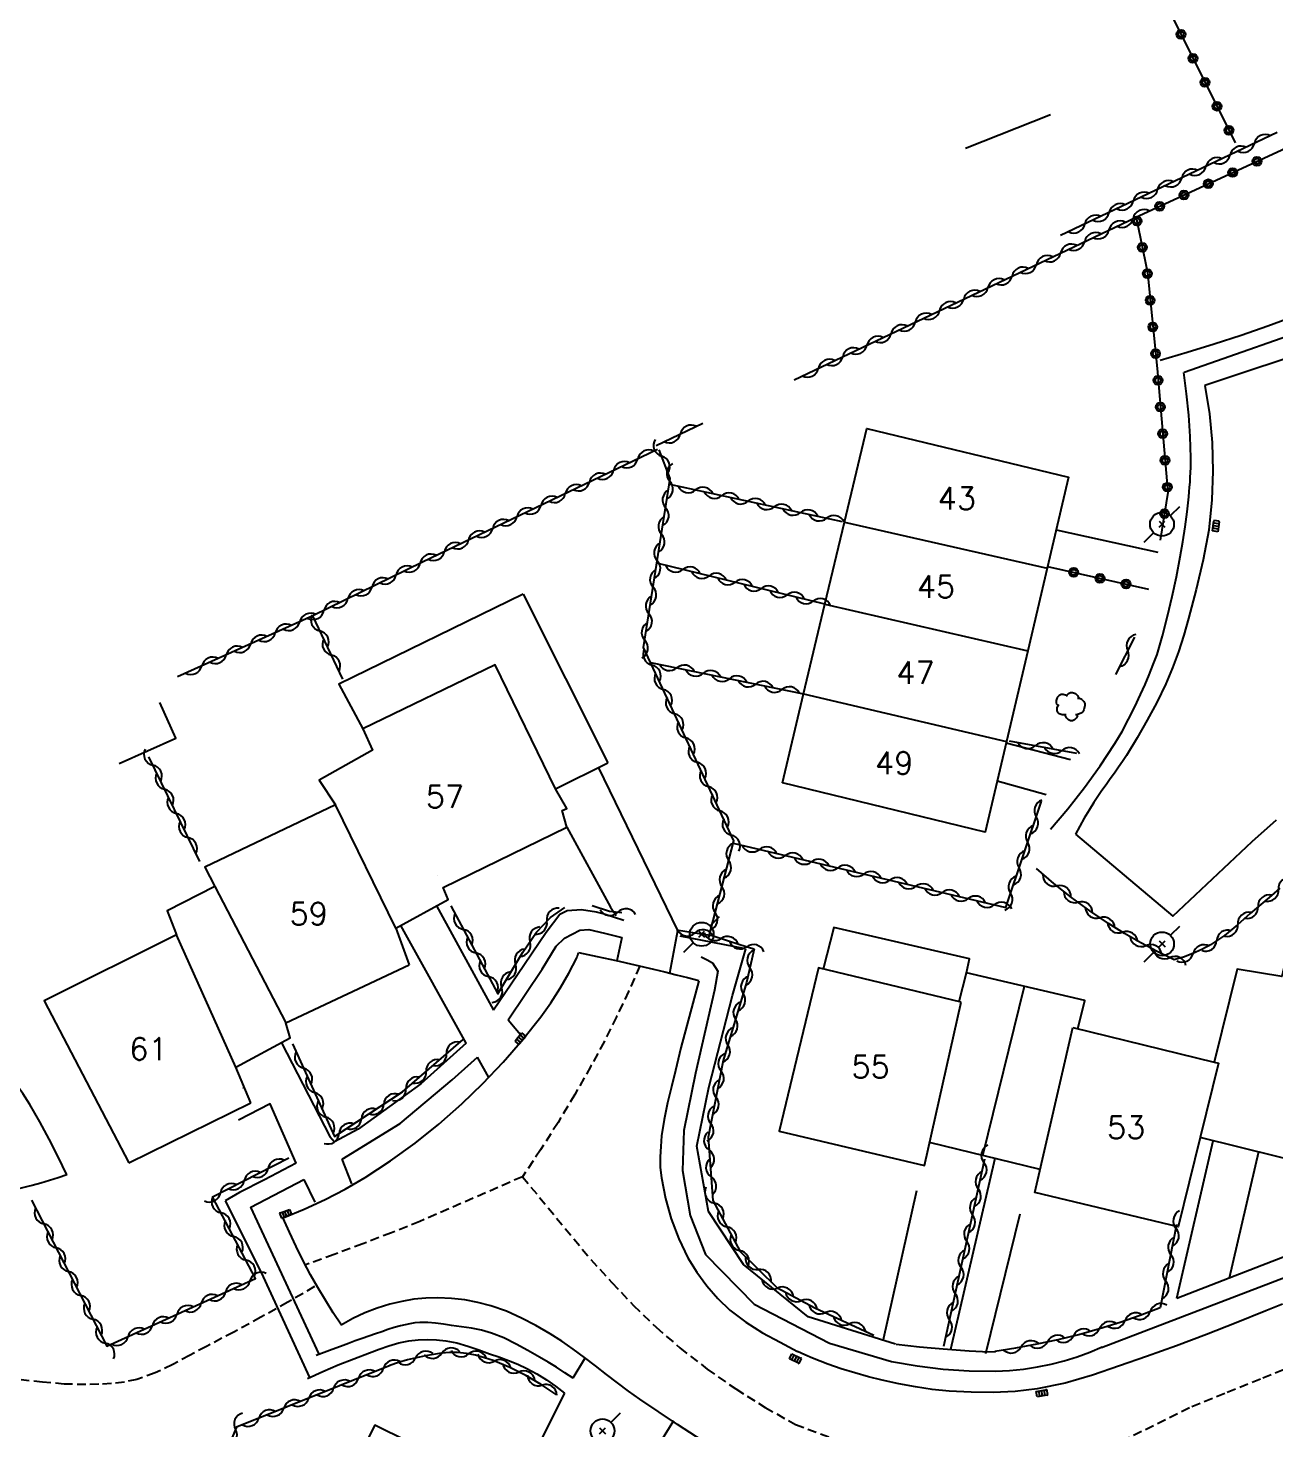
# Model space of a CAD drawing. Header units: millimetres. Extents: x 147000 to 148000, y 141000 to 142001.
# Drawn here: x 147169.8 to 147239.6, y 141734.8 to 141813.2 of the extents above; entities that cross this region are included whole.
import ezdxf
from ezdxf.enums import TextEntityAlignment as Align

# ---------------------------------------------------------------- set-up
doc = ezdxf.new("R2010")
doc.units = ezdxf.units.MM
doc.linetypes.add('DASHED', pattern=[0.75, 0.5, -0.25])
doc.layers.get('0').update_dxf_attribs({"linetype": 'CONTINUOUS'})
for name, color, linetype in [('W0001', 6, 'DASHED'), ('W0008', 7, 'CONTINUOUS'), ('W0014', 7, 'CONTINUOUS'), ('W0017', 7, 'CONTINUOUS'), ('W0070', 7, 'DASHED'), ('W0101', 7, 'CONTINUOUS'), ('W0104', 1, 'CONTINUOUS'), ('W0300', 7, 'CONTINUOUS'), ('W0310', 3, 'CONTINUOUS'), ('W0323', 7, 'CONTINUOUS'), ('W0401', 7, 'CONTINUOUS'), ('W0473', 7, 'CONTINUOUS'), ('W0991', 7, 'CONTINUOUS'), ('W1102', 7, 'CONTINUOUS')]:
    doc.layers.add(name, color=color, linetype=linetype)
doc.styles.get("Standard").update_dxf_attribs({"font": 'romans.shx', "width": 0.85})

# ---------------------------------------------------------------- blocks, each defined once
blk = doc.blocks.new('T401')
for p, q in [((-0.3, 0.3), (0, 0.3)), ((-0.3, -0.25), (-0.3, 0.3)), ((-0.3, 0.15), (0, 0.15)), ((-0.3, 0), (0, 0)), ((0, 0.3), (0, -0.25)), ((-0.3, -0.15), (0, -0.15)), ((-0.3, -0.25), (-0.3, -0.3)), ((-0.3, -0.3), (0, -0.3)), ((0, -0.3), (0, -0.25))]:
    blk.add_line(p, q)
blk = doc.blocks.new('T473')
for p, q in [((0.500001, 0.500001), (1.000002, 1.000002)), ((-0.166667, 0.166667), (0.166667, -0.166667)), ((-0.166667, -0.166667), (0.166667, 0.166667)), ((-1.000002, -1.000002), (-0.500001, -0.500001))]:
    blk.add_line(p, q)
blk.add_ellipse((0, 0), major_axis=(0.471405, 0.471405), ratio=1, start_param=5.497787144, end_param=11.780972451)
blk = doc.blocks.new('T300')
for p, q in [((-0.171, 0.743), (-0.057, 0.8)), ((-0.057, 0.8), (0.057, 0.8)), ((0.057, 0.8), (0.229, 0.743)), ((-0.8, 0.514), (-0.857, 0.343)), ((-0.857, 0.343), (-0.857, 0.171)), ((-0.857, 0.171), (-0.743, 0.057)), ((-0.686, 0.629), (-0.8, 0.514)), ((-0.8, -0.057), (-0.743, 0.057)), ((-0.743, 0.057), (-0.686, 0.114)), ((-0.571, 0.686), (-0.686, 0.629)), ((-0.457, 0.686), (-0.571, 0.686)), ((-0.286, 0.629), (-0.457, 0.686)), ((-0.286, 0.629), (-0.171, 0.743)), ((-0.229, 0.571), (-0.286, 0.629)), ((0.229, 0.743), (0.343, 0.629)), ((0.343, 0.629), (0.4, 0.514)), ((0.457, 0.457), (0.343, 0.457)), ((0.4, 0.514), (0.4, 0.457)), ((0.571, 0.4), (0.457, 0.457)), ((0.571, 0.4), (0.686, 0.286)), ((0.686, 0.286), (0.743, 0.171)), ((0.743, 0.057), (0.686, -0.171)), ((0.743, 0.171), (0.743, 0.057)), ((-0.8, -0.171), (-0.8, -0.057)), ((-0.8, -0.229), (-0.8, -0.171)), ((-0.743, -0.343), (-0.8, -0.229)), ((-0.686, -0.4), (-0.743, -0.343)), ((-0.514, -0.457), (-0.686, -0.4)), ((-0.4, -0.457), (-0.514, -0.457)), ((-0.4, -0.457), (-0.343, -0.457)), ((-0.343, -0.457), (-0.343, -0.4)), ((-0.343, -0.514), (-0.343, -0.457)), ((-0.286, -0.629), (-0.343, -0.514)), ((-0.171, -0.743), (-0.286, -0.629)), ((-0.057, -0.8), (-0.171, -0.743)), ((0.171, -0.743), (0.057, -0.8)), ((0.229, -0.686), (0.171, -0.743)), ((0.286, -0.457), (0.229, -0.457)), ((0.286, -0.629), (0.229, -0.686)), ((0.457, -0.4), (0.286, -0.457)), ((0.343, -0.514), (0.286, -0.629)), ((0.343, -0.514), (0.343, -0.457)), ((0.571, -0.343), (0.457, -0.4)), ((0.629, -0.286), (0.571, -0.343)), ((0.686, -0.171), (0.629, -0.286)), ((0.057, -0.8), (-0.057, -0.8))]:
    blk.add_line(p, q)
blk = doc.blocks.new('t310o')
at = {"color": 0, "linetype": 'Continuous'}
for centre, start, end in [((-0.5, 0.375), 216.8699, 323.1304), ((0.5, -0.375), 36.8699, 143.1303)]:
    blk.add_arc(centre, 0.625, start, end, dxfattribs=at)
blk = doc.blocks.new('t323o')
at = {"color": 0, "linetype": 'Continuous'}
for radius in [0.25, 0.15]:
    blk.add_circle((0, 0), radius, dxfattribs=at)

msp = doc.modelspace()

# ---------------------------------------------------------------- linework, layer by layer
at = {"layer": 'W0001'}
for points in [[(147204.025, 141760.747), (147203.394, 141759.319), (147202.728, 141757.907), (147202.026, 141756.512), (147201.289, 141755.135), (147200.391, 141753.554), (147199.453, 141751.996), (147198.477, 141750.463), (147197.462, 141748.954)], [(147277.454, 141756.353), (147264.219, 141748.509), (147260.879, 141746.88), (147257.485, 141745.368), (147254.066, 141743.919), (147250.647, 141742.475), (147248.674, 141741.645), (147246.694, 141740.829), (147244.71, 141740.025), (147242.723, 141739.228), (147240.735, 141738.433), (147238.748, 141737.637), (147236.763, 141736.835), (147234.782, 141736.023), (147224.225, 141730.804)], [(147197.462, 141748.954), (147191.718, 141746.457), (147190.13, 141745.821), (147188.534, 141745.202), (147186.931, 141744.603), (147185.322, 141744.022)], [(147197.462, 141748.954), (147201.283, 141744.33), (147202.466, 141743.032), (147203.679, 141741.76), (147204.941, 141740.534), (147206.271, 141739.38), (147207.805, 141738.192), (147209.396, 141737.081), (147211.04, 141736.049), (147212.732, 141735.099), (147212.731, 141735.1), (147224.225, 141730.804)]]:
    msp.add_lwpolyline(points, dxfattribs=at)
at = {"layer": 'W0008'}
for points in [[(147242.311, 141795.443), (147235.641, 141793.225)], [(147235.641, 141793.225), (147235.895, 141791.636), (147236.047, 141790.035), (147236.095, 141788.427), (147236.039, 141786.819), (147235.854, 141785.131), (147235.545, 141783.463), (147235.155, 141781.816), (147234.724, 141780.183), (147234.456, 141779.252), (147234.158, 141778.331), (147233.825, 141777.421), (147233.452, 141776.526), (147232.96, 141775.496), (147232.421, 141774.49), (147231.848, 141773.504), (147231.256, 141772.531), (147231.04, 141772.193), (147230.814, 141771.861), (147230.583, 141771.534), (147230.348, 141771.209), (147230.112, 141770.885), (147229.879, 141770.558), (147229.651, 141770.228), (147229.431, 141769.893), (147229.159, 141769.457), (147228.896, 141769.015), (147228.64, 141768.569), (147228.394, 141768.118)], [(147238.283, 141767.709), (147239.648, 141768.929)], [(147228.394, 141768.118), (147233.856, 141763.534), (147238.283, 141767.709)], [(147184.07, 141746.661), (147185.256, 141747.139), (147186.417, 141747.675), (147187.551, 141748.266), (147188.655, 141748.911), (147190.081, 141749.841), (147191.458, 141750.841), (147192.787, 141751.904), (147194.066, 141753.027), (147195.253, 141754.169), (147196.387, 141755.365), (147197.463, 141756.611), (147198.481, 141757.907), (147199.044, 141758.692), (147199.574, 141759.5), (147200.061, 141760.336), (147200.498, 141761.199), (147200.53, 141761.272), (147200.557, 141761.346), (147200.58, 141761.422), (147200.599, 141761.499)], [(147200.599, 141761.499), (147201.65, 141761.278), (147202.7, 141761.049), (147203.748, 141760.813), (147204.794, 141760.569), (147205.431, 141760.416), (147206.067, 141760.258), (147206.702, 141760.095), (147207.335, 141759.928)], [(147207.334, 141759.918), (147206.986, 141758.67), (147206.652, 141757.417), (147206.332, 141756.162), (147206.027, 141754.902), (147205.805, 141753.994), (147205.581, 141753.084), (147205.386, 141752.166), (147205.249, 141751.237), (147205.195, 141750.652), (147205.164, 141750.064), (147205.172, 141749.474), (147205.235, 141748.886), (147205.465, 141747.73), (147205.787, 141746.594), (147206.204, 141745.49), (147206.72, 141744.427), (147207.209, 141743.619), (147207.769, 141742.858), (147208.392, 141742.148), (147209.071, 141741.493), (147209.95, 141740.811), (147210.899, 141740.229), (147211.874, 141739.704), (147212.843, 141739.185)], [(147187.333, 141740.653), (147186.877, 141741.341), (147186.437, 141742.041), (147186.015, 141742.751), (147185.611, 141743.471), (147185.195, 141744.256), (147184.799, 141745.052), (147184.422, 141745.857), (147184.065, 141746.671)], [(147208.26, 141733.707), (147206.134, 141735.09), (147204.029, 141736.505), (147203.395, 141736.954), (147202.774, 141737.42), (147202.161, 141737.897), (147201.55, 141738.376), (147200.934, 141738.851), (147200.308, 141739.314), (147199.667, 141739.756), (147199.007, 141740.17), (147198.213, 141740.625), (147197.4, 141741.05), (147196.561, 141741.426), (147195.694, 141741.733), (147194.968, 141741.925), (147194.23, 141742.064), (147193.485, 141742.149), (147192.735, 141742.182), (147192.055, 141742.164), (147191.378, 141742.097), (147190.708, 141741.983), (147190.047, 141741.825), (147189.338, 141741.604), (147188.646, 141741.335), (147187.973, 141741.019), (147187.324, 141740.658)], [(147239.978, 141741.818), (147239.052, 141741.446), (147237.393, 141740.785), (147235.731, 141740.128), (147234.061, 141739.492), (147232.376, 141738.896), (147230.871, 141738.376), (147229.358, 141737.861), (147227.82, 141737.409), (147226.25, 141737.083), (147225.026, 141736.939), (147223.796, 141736.884), (147222.566, 141736.898), (147221.34, 141736.962), (147220.393, 141737.054), (147219.453, 141737.195), (147218.52, 141737.372), (147217.592, 141737.574), (147216.821, 141737.764), (147216.056, 141737.978), (147215.298, 141738.215), (147214.547, 141738.472), (147214.114, 141738.633), (147213.685, 141738.805), (147213.262, 141738.989), (147212.843, 141739.185)]]:
    msp.add_lwpolyline(points, dxfattribs=at)
at = {"layer": 'W0014'}
for points in [[(147243.381, 141798.205), (147242.338, 141797.764), (147241.287, 141797.34), (147240.23, 141796.933), (147239.166, 141796.544), (147237.669, 141796.024), (147236.164, 141795.53), (147234.651, 141795.06), (147233.131, 141794.615)], [(147234.484, 141793.963), (147242.788, 141796.879)], [(147227, 141768.396), (147227.974, 141769.54), (147228.9, 141770.723), (147229.779, 141771.942), (147230.607, 141773.195), (147231.005, 141773.862), (147231.371, 141774.546), (147231.715, 141775.241), (147232.047, 141775.941), (147232.296, 141776.49), (147232.533, 141777.044), (147232.756, 141777.604), (147232.964, 141778.17), (147233.05, 141778.427), (147233.128, 141778.687), (147233.2, 141778.948), (147233.269, 141779.21), (147233.546, 141780.31), (147233.808, 141781.414), (147234.049, 141782.523), (147234.266, 141783.637), (147234.41, 141784.472), (147234.536, 141785.31), (147234.646, 141786.15), (147234.737, 141786.992), (147234.763, 141787.264), (147234.787, 141787.537), (147234.809, 141787.809), (147234.827, 141788.082), (147234.842, 141788.356), (147234.853, 141788.629), (147234.858, 141788.903), (147234.857, 141789.177), (147234.819, 141790.375), (147234.739, 141791.57), (147234.618, 141792.763), (147234.456, 141793.95)], [(147203.13, 141763.289), (147201.981, 141763.669), (147201.599, 141763.759), (147200.76, 141763.884), (147199.96, 141763.841), (147199.546, 141763.625), (147198.788, 141762.622), (147197.182, 141760.257), (147195.841, 141758.276)], [(147196.669, 141757.734), (147198.564, 141760.575), (147199.355, 141761.846), (147199.808, 141762.302), (147200.678, 141762.746), (147201.177, 141762.788), (147202.047, 141762.584)], [(147202.047, 141762.584), (147203.027, 141762.343)], [(147209.942, 141761.705), (147206.279, 141762.421)], [(147218.337, 141739.598), (147213.454, 141741.126), (147209.838, 141744.044), (147207.868, 141747.005), (147207.226, 141750.661), (147207.887, 141753.945), (147209.214, 141759.101), (147209.951, 141761.7)], [(147207.459, 141761.253), (147207.798, 141761.091), (147208.092, 141760.917), (147208.396, 141760.454), (147208.198, 141759.395), (147207.147, 141754.759), (147206.493, 141751.544), (147206.409, 141749.301), (147206.847, 141746.787), (147207.701, 141744.609), (147210.423, 141741.827), (147214.633, 141739.641), (147218.101, 141738.613)], [(147194.31, 141756.43), (147191.773, 141754.151), (147188.279, 141751.612), (147186.944, 141750.913)], [(147187.372, 141749.933), (147190.62, 141751.941), (147193.532, 141754.369), (147194.949, 141755.647)], [(147184.801, 141749.717), (147183.028, 141748.785), (147181.623, 141748.068), (147180.831, 141747.608)], [(147254.322, 141749.987), (147236.993, 141743.278)], [(147186.081, 141739.024), (147182.265, 141747.244), (147185.239, 141748.807)], [(147229.864, 141739.403), (147253.54, 141748.466)], [(147180.831, 141747.608), (147182.849, 141743.595), (147185.54, 141737.717)], [(147236.993, 141743.278), (147234.064, 141742.147)], [(147200.292, 141737.683), (147199.834, 141737.994), (147199.369, 141738.294), (147198.896, 141738.583), (147198.417, 141738.86), (147197.763, 141739.231), (147197.103, 141739.597), (147196.425, 141739.934), (147195.721, 141740.212), (147195.172, 141740.368), (147194.612, 141740.478), (147194.049, 141740.562), (147193.487, 141740.639), (147193.047, 141740.701), (147192.605, 141740.759), (147192.159, 141740.796), (147191.712, 141740.799), (147191.438, 141740.776), (147191.167, 141740.733), (147190.899, 141740.676), (147190.633, 141740.613), (147190.281, 141740.517), (147189.934, 141740.405), (147189.59, 141740.286), (147189.246, 141740.168), (147188.865, 141740.037), (147188.486, 141739.904), (147188.107, 141739.768), (147187.728, 141739.631), (147187.273, 141739.466), (147186.819, 141739.299), (147186.365, 141739.131), (147185.912, 141738.962)], [(147185.429, 141737.671), (147186.287, 141738.06), (147187.154, 141738.428), (147188.03, 141738.776), (147188.913, 141739.104), (147189.451, 141739.3), (147189.994, 141739.493), (147190.546, 141739.659), (147191.112, 141739.776), (147191.625, 141739.834), (147192.141, 141739.855), (147192.657, 141739.838), (147193.171, 141739.783), (147193.8, 141739.658), (147194.414, 141739.476), (147195.018, 141739.266), (147195.617, 141739.055), (147196.148, 141738.871), (147196.678, 141738.681), (147197.201, 141738.472), (147197.711, 141738.231), (147198.263, 141737.928), (147198.799, 141737.597), (147199.317, 141737.24), (147199.816, 141736.856)], [(147218.367, 141739.598), (147219.022, 141739.518), (147219.678, 141739.446), (147220.335, 141739.381), (147220.992, 141739.324), (147221.726, 141739.269), (147222.46, 141739.223), (147223.195, 141739.185), (147223.93, 141739.156)], [(147218.104, 141738.625), (147219.545, 141738.373), (147220.998, 141738.198), (147222.459, 141738.102), (147223.922, 141738.085), (147224.71, 141738.119), (147225.495, 141738.195), (147226.275, 141738.313), (147227.048, 141738.47), (147227.777, 141738.657), (147228.495, 141738.88), (147229.201, 141739.141), (147229.892, 141739.437)]]:
    msp.add_lwpolyline(points, dxfattribs=at)
at = {"layer": 'W0017'}
for points in [[(147227.325, 141785.143), (147233.007, 141783.903)], [(147228.13, 141772.275), (147224.516, 141773.217)], [(147205.704, 141760.345), (147206.148, 141762.729), (147201.724, 141771.864)], [(147224.02, 141771.109), (147226.765, 141770.346)], [(147199.945, 141768.506), (147202.386, 141764.043), (147202.702, 141763.568)], [(147192.661, 141764.108), (147195.841, 141758.276)], [(147194.31, 141756.43), (147190.654, 141763.02)], [(147203.027, 141762.343), (147202.748, 141761.031)], [(147196.669, 141757.734), (147197.53, 141756.687)], [(147183.973, 141756.452), (147186.689, 141751.202), (147186.944, 141750.913)], [(147195.585, 141754.505), (147194.949, 141755.647)], [(147184.801, 141749.717), (147183.348, 141753.026), (147181.568, 141752.117)], [(147234.077, 141742.154), (147236.108, 141750.968)], [(147187.919, 141748.55), (147187.372, 141749.933)], [(147223.89, 141749.973), (147221.41, 141739.293)], [(147238.635, 141750.34), (147236.993, 141743.278)], [(147185.239, 141748.807), (147185.852, 141747.536)], [(147219.507, 141748.176), (147217.623, 141739.754)], [(147223.381, 141739.071), (147225.315, 141746.888)], [(147200.926, 141738.768), (147200.288, 141737.685)], [(147199.816, 141736.856), (147197.655, 141732.542), (147196.055, 141733.425)], [(147205.907, 141735.304), (147205.188, 141734.119)]]:
    msp.add_lwpolyline(points, dxfattribs=at)
at = {"layer": 'W0070'}
msp.add_lwpolyline([(147185.833, 141742.81), (147184.34, 141741.939), (147182.834, 141741.091), (147181.315, 141740.267), (147179.783, 141739.466), (147178.84, 141738.963), (147177.893, 141738.448), (147176.917, 141737.98), (147175.896, 141737.621), (147175.191, 141737.466), (147174.475, 141737.381), (147173.757, 141737.344), (147173.042, 141737.329), (147171.828, 141737.358), (147170.617, 141737.456), (147169.411, 141737.586)], dxfattribs=at)
at = {"layer": 'W0101'}
for points in [[(147215.476, 141785.58), (147216.721, 141790.809), (147228.018, 141788.087), (147226.819, 141782.997)], [(147214.385, 141780.995), (147215.476, 141785.58)], [(147226.819, 141782.997), (147225.73, 141778.372)], [(147213.187, 141775.963), (147214.385, 141780.995)], [(147225.73, 141778.372), (147224.536, 141773.3)], [(147199.315, 141770.656), (147195.926, 141777.587), (147188.535, 141774.011)], [(147212.004, 141770.995), (147213.187, 141775.963)], [(147188.535, 141774.011), (147189.074, 141772.816), (147189.074, 141772.826), (147186.09, 141771.148), (147186.995, 141769.771)], [(147224.536, 141773.3), (147223.342, 141768.231), (147212.004, 141770.995)], [(147190.372, 141762.867), (147193.313, 141764.462), (147193.025, 141765.141), (147199.945, 141768.506), (147199.68, 141769.443), (147199.689, 141769.443), (147199.94, 141769.554), (147199.315, 141770.656)], [(147186.995, 141769.771), (147179.686, 141766.279), (147180.243, 141765.189)], [(147180.243, 141765.189), (147184.217, 141757.572)], [(147244.866, 141763.934), (147240.989, 141764.696), (147239.948, 141760.159), (147237.45, 141760.571), (147236.163, 141755.369)], [(147178.11, 141762.491), (147170.705, 141758.791), (147175.435, 141749.732)], [(147181.434, 141755.089), (147178.11, 141762.491)], [(147190.372, 141762.867), (147191.121, 141760.819)], [(147184.217, 141757.572), (147191.121, 141760.819)], [(147235.375, 141751.15), (147234.148, 141746.145), (147226.123, 141748.069), (147228.255, 141757.296)], [(147228.255, 141757.296), (147236.163, 141755.369)], [(147182.271, 141753.082), (147181.434, 141755.089)], [(147243.097, 141754.732), (147241.849, 141749.542), (147235.375, 141751.15)], [(147175.435, 141749.732), (147182.271, 141753.082)]]:
    msp.add_lwpolyline(points, dxfattribs=at)
for points in [[(147222.014, 141758.729), (147214.024, 141760.637), (147211.815, 141751.503), (147219.948, 141749.589)], [(147196.701, 141731.339), (147189.198, 141735.064), (147185.012, 141726.784), (147192.627, 141723.069)]]:
    msp.add_lwpolyline(points, close=True, dxfattribs=at)
at = {"layer": 'W0104'}
for points in [[(147197.497, 141781.555), (147187.198, 141776.514), (147188.535, 141774.011)], [(147197.497, 141781.555), (147202.235, 141772.12)], [(147197.968, 141780.62), (147197.958, 141780.62)], [(147174.906, 141772.076), (147178.071, 141773.483), (147177.18, 141775.487)], [(147199.315, 141770.656), (147202.235, 141772.12)], [(147192.732, 141765.835), (147192.732, 141765.835)], [(147180.243, 141765.189), (147177.592, 141763.824), (147178.11, 141762.491)], [(147228.541, 141757.226), (147228.926, 141758.823), (147222.307, 141760.361), (147222.477, 141761.147), (147214.886, 141762.901), (147214.277, 141760.577)], [(147190.797, 141761.66), (147190.797, 141761.66)], [(147221.899, 141758.756), (147222.307, 141760.361)], [(147223.221, 141750.142), (147225.544, 141759.609)], [(147181.434, 141755.089), (147184.473, 141756.721), (147184.217, 141757.572)], [(147183.837, 141758.251), (147183.837, 141758.251)], [(147181.837, 141753.915), (147181.842, 141753.924)], [(147226.42, 141749.356), (147220.238, 141750.873)]]:
    msp.add_lwpolyline(points, dxfattribs=at)
at = {"layer": 'W0300'}
for points in [[(147227.005, 141808.372), (147222.244, 141806.485)], [(147171.963, 141749.063), (147171.487, 141750.065), (147170.985, 141751.054), (147170.458, 141752.03), (147169.907, 141752.993), (147169.777, 141753.205), (147169.642, 141753.414), (147169.503, 141753.62), (147169.361, 141753.825), (147169.219, 141754.029), (147169.079, 141754.234), (147168.943, 141754.442), (147168.811, 141754.653), (147168.586, 141755.025), (147168.365, 141755.401), (147168.157, 141755.784), (147167.972, 141756.179), (147167.896, 141756.369), (147167.829, 141756.563), (147167.772, 141756.76), (147167.725, 141756.959)], [(147171.963, 141749.063), (147171.482, 141748.902), (147170.998, 141748.749), (147170.512, 141748.604), (147170.024, 141748.467), (147169.798, 141748.407), (147169.572, 141748.351), (147169.344, 141748.297), (147169.117, 141748.245), (147168.889, 141748.194), (147168.661, 141748.142), (147168.434, 141748.089), (147168.207, 141748.034), (147167.988, 141747.979), (147167.768, 141747.923), (147167.55, 141747.866), (147167.331, 141747.808)]]:
    msp.add_lwpolyline(points, dxfattribs=at)
at = {"layer": 'W0310'}
for points in [[(147239.691, 141807.374), (147227.572, 141801.607)], [(147212.669, 141793.544), (147231.752, 141802.628)], [(147204.937, 141789.863), (147207.556, 141791.11)], [(147205.012, 141789.646), (147191.865, 141783.345), (147185.731, 141780.328), (147178.156, 141776.926)], [(147207.863, 141762.284), (147209.294, 141767.747), (147204.24, 141778.572), (147205.732, 141788.014), (147205.113, 141789.626)], [(147205.681, 141787.693), (147215.352, 141785.61)], [(147214.385, 141780.995), (147204.984, 141783.282)], [(147187.413, 141776.785), (147185.731, 141780.328)], [(147231.702, 141779.141), (147230.645, 141777.06)], [(147204.634, 141777.729), (147213.187, 141775.963)], [(147224.685, 141773.347), (147228.452, 141772.648)], [(147179.406, 141766.583), (147176.556, 141772.456)], [(147209.259, 141767.613), (147224.496, 141764.02), (147226.51, 141769.975)], [(147233.921, 141761.095), (147232.978, 141761.552), (147232.053, 141762.042), (147231.146, 141762.565), (147230.258, 141763.121), (147229.206, 141763.833), (147228.181, 141764.583), (147227.184, 141765.369), (147226.215, 141766.191)], [(147239.838, 141765.104), (147239.364, 141764.688), (147238.88, 141764.284), (147238.168, 141763.679), (147237.464, 141763.055), (147236.735, 141762.455), (147235.953, 141761.929), (147235.466, 141761.665), (147234.96, 141761.438), (147234.44, 141761.247), (147233.907, 141761.095)], [(147193.447, 141764.119), (147196.076, 141759.197), (147197.482, 141761.514), (147198.242, 141762.631), (147199.024, 141763.463), (147199.836, 141764.021)], [(147201.357, 141764.139), (147202.327, 141763.822), (147203.018, 141763.732)], [(147206.085, 141762.762), (147207.348, 141762.56), (147208.072, 141762.451), (147209.685, 141761.922), (147210.343, 141761.726), (147210.43, 141761.678), (147210.382, 141761.545), (147209.992, 141759.823), (147208.691, 141755.454), (147207.845, 141751.175), (147208.117, 141747.633), (147209.643, 141744.772), (147211.689, 141742.756), (147213.817, 141741.626), (147217.125, 141740.087)], [(147184.596, 141756.395), (147186.949, 141751.205), (147190.757, 141753.711), (147194.14, 141756.633)], [(147169.997, 141747.648), (147174.215, 141739.47), (147182.536, 141743.27), (147180.128, 141747.834), (147184.393, 141750.021)], [(147221.034, 141739.484), (147223.329, 141749.954)], [(147233.163, 141741.645), (147234.073, 141746.296)], [(147223.882, 141739.205), (147225.07, 141739.384), (147226.252, 141739.599), (147227.427, 141739.85), (147228.594, 141740.137), (147229.749, 141740.458), (147230.894, 141740.815), (147232.028, 141741.206), (147233.149, 141741.631)], [(147199.349, 141736.764), (147198.518, 141737.329), (147197.651, 141737.835), (147196.751, 141738.282), (147195.823, 141738.666), (147195.339, 141738.831), (147194.844, 141738.965), (147194.34, 141739.062), (147193.83, 141739.116), (147193.378, 141739.12), (147192.928, 141739.082), (147192.483, 141739.016), (147192.042, 141738.938), (147191.534, 141738.833), (147191.03, 141738.706), (147190.533, 141738.558), (147190.042, 141738.39)], [(147190.055, 141738.39), (147181.469, 141734.95), (147178.937, 141728.994), (147184.652, 141715.472)]]:
    msp.add_lwpolyline(points, dxfattribs=at)
at = {"layer": 'W0323'}
for points in [[(147136.741, 141913.832), (147145.437, 141894.689), (147156.352, 141873.295), (147161.266, 141861.958), (147182.627, 141872.048), (147202.302, 141880.296), (147212.965, 141856.553), (147225.966, 141829.608), (147237.333, 141806.804)], [(147231.75, 141802.615), (147240.15, 141806.507)], [(147231.801, 141802.627), (147232.422, 141799.553), (147232.963, 141794.176), (147233.571, 141787.241), (147233.146, 141784.57)], [(147226.843, 141783.097), (147232.496, 141781.829)]]:
    msp.add_lwpolyline(points, dxfattribs=at)
at = {"layer": 'W1102'}
for points in [[(147215.476, 141785.58), (147226.819, 141782.997)], [(147214.385, 141780.995), (147225.73, 141778.372)], [(147213.187, 141775.963), (147224.536, 141773.3)], [(147190.372, 141762.867), (147186.995, 141769.771)], [(147236.163, 141755.369), (147236.396, 141755.312), (147235.375, 141751.15)]]:
    msp.add_lwpolyline(points, dxfattribs=at)

# ---------------------------------------------------------------- block references
at = {"layer": 'W0300'}
msp.add_blockref('T300', (147228.179, 141775.254), dxfattribs=at)
at = {"layer": 'W0310'}
for p, rotation in [((147238.408, 141806.763), 205.4481111675229), ((147235.699, 141805.474), 205.4481111675229), ((147237.053, 141806.119), 205.4481111675229), ((147234.344, 141804.83), 205.4481111675229), ((147232.99, 141804.185), 205.4481111675229), ((147231.635, 141803.541), 205.4481111675229), ((147230.281, 141802.896), 205.4481111675229), ((147231.63, 141802.57), 25.45629470282304), ((147228.926, 141802.252), 205.4481111675229), ((147230.276, 141801.925), 25.45629470282304), ((147228.922, 141801.281), 25.45629470282304), ((147226.213, 141799.991), 25.45629470282304), ((147227.567, 141800.636), 25.45629470282304), ((147224.858, 141799.346), 25.45629470282304), ((147223.504, 141798.702), 25.45629470282304), ((147222.15, 141798.057), 25.45629470282304), ((147220.795, 141797.412), 25.45629470282304), ((147218.087, 141796.123), 25.45629470282304), ((147219.441, 141796.767), 25.45629470282304), ((147216.732, 141795.478), 25.45629470282304), ((147215.378, 141794.833), 25.45629470282304), ((147214.023, 141794.189), 25.45629470282304), ((147206.291, 141790.508), 25.45629470280483), ((147203.913, 141789.119), 205.6071346147516), ((147205.249, 141789.271), 111.006541623879), ((147202.56, 141788.471), 205.6071346147516), ((147205.708, 141787.863), 81.02051810844799), ((147201.208, 141787.823), 205.6071346147516), ((147199.855, 141787.174), 205.6071346147516), ((147205.474, 141786.381), 81.02051810844799), ((147207.147, 141787.377), 347.844971197532), ((147208.614, 141787.061), 347.844971197532), ((147197.15, 141785.878), 205.6071346147516), ((147198.502, 141786.526), 205.6071346147516), ((147210.08, 141786.745), 347.844971197532), ((147211.546, 141786.43), 347.844971197532), ((147213.013, 141786.114), 347.844971197532), ((147195.797, 141785.229), 205.6071346147516), ((147205.24, 141784.899), 81.02051810844799), ((147214.479, 141785.798), 347.844971197532), ((147194.444, 141784.581), 205.6071346147516), ((147193.092, 141783.933), 205.6071346147516), ((147205.006, 141783.418), 81.02051810844799), ((147191.739, 141783.283), 206.1902068063223), ((147206.441, 141782.927), 166.3271376921563), ((147189.047, 141781.959), 206.1902068063223), ((147190.393, 141782.621), 206.1902068063223), ((147204.772, 141781.936), 81.02051810844799), ((147207.899, 141782.573), 166.3271376921563), ((147209.356, 141782.218), 166.3271376921563), ((147187.701, 141781.297), 206.1902068063223), ((147210.814, 141781.864), 166.3271376921563), ((147212.271, 141781.509), 166.3271376921563), ((147186.355, 141780.635), 206.1902068063223), ((147204.537, 141780.455), 81.02051810844799), ((147213.729, 141781.155), 166.3271376921563), ((147184.998, 141779.999), 204.186225647139), ((147186.126, 141779.495), 115.3955119353751), ((147183.629, 141779.384), 204.186225647139), ((147204.303, 141778.973), 81.02051810844799), ((147180.893, 141778.155), 204.186225647139), ((147182.261, 141778.769), 204.186225647139), ((147186.77, 141778.14), 115.3955119353751), ((147231.324, 141778.397), 243.0726695498534), ((147179.524, 141777.54), 204.186225647139), ((147204.703, 141777.581), 115.0270341701362), ((147205.337, 141776.222), 115.0270341701362), ((147206.103, 141777.426), 348.3336702694411), ((147207.572, 141777.122), 348.3336702694411), ((147209.041, 141776.819), 348.3336702694411), ((147210.51, 141776.516), 348.3336702694411), ((147211.979, 141776.212), 348.3336702694411), ((147205.972, 141774.862), 115.0270341701362), ((147206.607, 141773.503), 115.0270341701362), ((147226.16, 141773.073), 349.4878275809963), ((147227.635, 141772.8), 349.4878275809963), ((147176.787, 141771.981), 115.8859811762162), ((147207.241, 141772.144), 115.0270341701362), ((147177.441, 141770.631), 115.8859811762162), ((147207.876, 141770.785), 115.0270341701362), ((147178.096, 141769.282), 115.8859811762162), ((147208.51, 141769.426), 115.0270341701362), ((147226.208, 141769.083), 71.31429907731557), ((147178.751, 141767.932), 115.8859811762162), ((147209.145, 141768.067), 115.0270341701362), ((147225.728, 141767.662), 71.31429907731557), ((147210.719, 141767.269), 346.7316076992294), ((147209.003, 141766.637), 75.32150372502701), ((147212.179, 141766.924), 346.7316076992294), ((147213.639, 141766.58), 346.7316076992294), ((147225.247, 141766.241), 71.31429907731557), ((147208.623, 141765.186), 75.32150372502701), ((147215.099, 141766.236), 346.7316076992294), ((147216.559, 141765.892), 346.7316076992294), ((147218.019, 141765.547), 346.7316076992294), ((147219.479, 141765.203), 346.7316076992294), ((147224.767, 141764.821), 71.31429907731557), ((147227.364, 141765.227), 141.7562659963924), ((147239.759, 141765.035), 221.2510436337023), ((147208.243, 141763.735), 75.32150372502701), ((147220.939, 141764.859), 346.7316076992294), ((147222.399, 141764.515), 346.7316076992294), ((147223.859, 141764.17), 346.7316076992294), ((147228.552, 141764.312), 143.8222274651286), ((147238.618, 141764.062), 220.3468915020042), ((147194.154, 141762.796), 298.1081223911373), ((147198.83, 141763.257), 46.77439470985542), ((147202.802, 141763.76), 352.5792266476931), ((147229.777, 141763.447), 145.8881918233419), ((147237.488, 141763.076), 221.5779438019819), ((147197.881, 141762.101), 55.76886749482829), ((147231.037, 141762.633), 147.9541508841817), ((147194.86, 141761.473), 298.1081223911373), ((147207.119, 141762.597), 350.9132617128536), ((147208.581, 141762.284), 341.84256209685), ((147210.009, 141761.825), 343.4126614432706), ((147232.34, 141761.89), 152.0860586979195), ((147236.3, 141762.162), 213.9390476851436), ((147197.072, 141760.838), 58.74982134101573), ((147210.181, 141760.656), 257.2388848370913), ((147233.678, 141761.213), 154.1520147994694), ((147234.985, 141761.448), 204.2573161281641), ((147195.567, 141760.15), 298.1081223911373), ((147196.294, 141759.556), 58.74982134101573), ((147209.808, 141759.204), 253.4175309832561), ((147209.38, 141757.767), 253.4175309832561), ((147208.952, 141756.329), 253.4175309832561), ((147185.215, 141755.029), 294.3882026053429), ((147193.211, 141755.831), 40.81817036170337), ((147192.076, 141754.85), 40.81817036170337), ((147208.577, 141754.878), 258.8162978509237), ((147185.835, 141753.663), 294.3882026053429), ((147190.941, 141753.87), 40.81817036170337), ((147208.286, 141753.407), 258.8162978509237), ((147189.707, 141753.02), 33.34844426903188), ((147186.454, 141752.297), 294.3882026053429), ((147188.454, 141752.195), 33.34844426903188), ((147207.995, 141751.935), 258.8162978509237), ((147187.201, 141751.371), 33.34844426903188), ((147207.901, 141750.452), 274.3912833014423), ((147223.282, 141749.74), 77.63643466988378), ((147183.234, 141749.427), 27.14777252029663), ((147208.015, 141748.956), 274.3912833014423), ((147181.899, 141748.742), 27.14777252029663), ((147222.961, 141748.275), 77.63643466988378), ((147180.564, 141748.058), 27.14777252029663), ((147208.198, 141747.481), 298.0745657698742), ((147180.599, 141746.941), 117.8164589835615), ((147222.64, 141746.81), 77.63643466988378), ((147170.685, 141746.315), 297.2835082747733), ((147181.299, 141745.614), 117.8164589835615), ((147208.904, 141746.157), 298.0745657698742), ((147234.027, 141746.061), 78.92953949096332), ((147171.372, 141744.982), 297.2835082747733), ((147209.61, 141744.834), 298.0745657698742), ((147222.319, 141745.345), 77.63643466988378), ((147181.999, 141744.288), 117.8164589835615), ((147233.739, 141744.589), 78.92953949096332), ((147172.06, 141743.649), 297.2835082747733), ((147210.662, 141743.768), 315.423151682375), ((147221.998, 141743.88), 77.63643466988378), ((147182.218, 141743.125), 24.54503651682879), ((147211.74, 141742.729), 332.0310258343048), ((147221.676, 141742.414), 77.63643466988378), ((147233.451, 141743.117), 78.92953949096332), ((147172.747, 141742.316), 297.2835082747733), ((147180.854, 141742.502), 24.54503651682879), ((147213.065, 141742.025), 332.0310258343048), ((147173.435, 141740.982), 297.2835082747733), ((147178.125, 141741.256), 24.54503651682879), ((147179.489, 141741.879), 24.54503651682879), ((147214.405, 141741.352), 335.0504652965276), ((147221.355, 141740.949), 77.63643466988378), ((147232.586, 141741.417), 20.77306628184238), ((147176.76, 141740.632), 24.54503651682879), ((147215.765, 141740.72), 335.0504652965276), ((147231.174, 141740.911), 19.03037991963158), ((147174.123, 141739.649), 297.2835082747733), ((147175.396, 141740.009), 24.54503651682879), ((147228.297, 141740.064), 13.80231804369959), ((147229.744, 141740.457), 15.54500555806493), ((147225.364, 141739.438), 10.31694170788746), ((147226.836, 141739.724), 12.05963032307881), ((147189.682, 141738.241), 201.8336175100461), ((147191.479, 141738.819), 194.1182518514007), ((147192.954, 141739.084), 184.8484525319187), ((147194.448, 141739.041), 169.1083639772989), ((147195.89, 141738.638), 157.514079813665), ((147188.29, 141737.683), 201.8336175100461), ((147197.26, 141738.029), 153.6091089605403), ((147198.567, 141737.295), 145.7991715760261), ((147185.505, 141736.567), 201.8336175100461), ((147186.898, 141737.125), 201.8336175100461), ((147184.113, 141736.009), 201.8336175100461), ((147181.41, 141734.81), 246.9688045677772), ((147182.72, 141735.451), 201.8336175100461)]:
    msp.add_blockref('t310o', p, dxfattribs=dict(at, rotation=rotation))
at = {"layer": 'W0323'}
for p, rotation in [((147234.307, 141812.874), 296.4946571001677), ((147234.976, 141811.532), 296.4946571001677), ((147235.646, 141810.189), 296.4946571001677), ((147236.315, 141808.847), 296.4946571001677), ((147236.984, 141807.504), 296.4946571001677), ((147237.194, 141805.137), 24.85986176970485), ((147238.555, 141805.768), 24.85986176970485), ((147235.833, 141804.507), 24.85986176970485), ((147234.472, 141803.876), 24.85986176970485), ((147233.111, 141803.246), 24.85986176970485), ((147231.842, 141802.425), 281.4210053860253), ((147232.139, 141800.954), 281.4210053860253), ((147232.429, 141799.483), 275.7454067201871), ((147232.579, 141797.991), 275.7454067201871), ((147232.729, 141796.498), 275.7454067201871), ((147232.88, 141795.006), 275.7454067201871), ((147233.021, 141793.512), 275.0103808297721), ((147233.152, 141792.018), 275.0103808297721), ((147233.283, 141790.524), 275.0103808297721), ((147233.414, 141789.03), 275.0103808297721), ((147233.545, 141787.535), 275.0103808297721), ((147233.382, 141786.051), 260.9590907341156), ((147228.307, 141782.769), 347.3574869258878), ((147229.77, 141782.44), 347.3574869258878), ((147231.234, 141782.112), 347.3574869258878)]:
    msp.add_blockref('t323o', p, dxfattribs=dict(at, rotation=rotation))
at = {"layer": 'W0401'}
for p, rotation in [((147236.103, 141785.38), 172.2544511892225), ((147197.456, 141756.577), 320.453938950962), ((147184.262, 141746.739), 291.0779339534245), ((147212.806, 141738.91), 64.44236034829407), ((147226.501, 141736.996), 99.74755352657664)]:
    msp.add_blockref('T401', p, dxfattribs=dict(at, rotation=rotation))
at = {"layer": 'W0473'}
for p in [(147233.242, 141785.459), (147207.488, 141762.519), (147233.245, 141761.981), (147201.94, 141734.74)]:
    msp.add_blockref('T473', p, dxfattribs=at)

# ---------------------------------------------------------------- texts
at = {"layer": 'W0991'}
for s, p in [('43', (147221.765, 141786.903)), ('45', (147220.599, 141781.976)), ('47', (147219.455, 141777.148)), ('49', (147218.259, 141772.097)), ('57', (147193.127, 141770.227)), ('59', (147185.507, 141763.671)), ('61', (147176.539, 141756.111)), ('55', (147216.942, 141755.113)), ('53', (147231.241, 141751.72))]:
    msp.add_text(s, height=1.25, dxfattribs=at).set_placement(p, align=Align.MIDDLE_CENTER)

doc.saveas('drawing.dxf')
